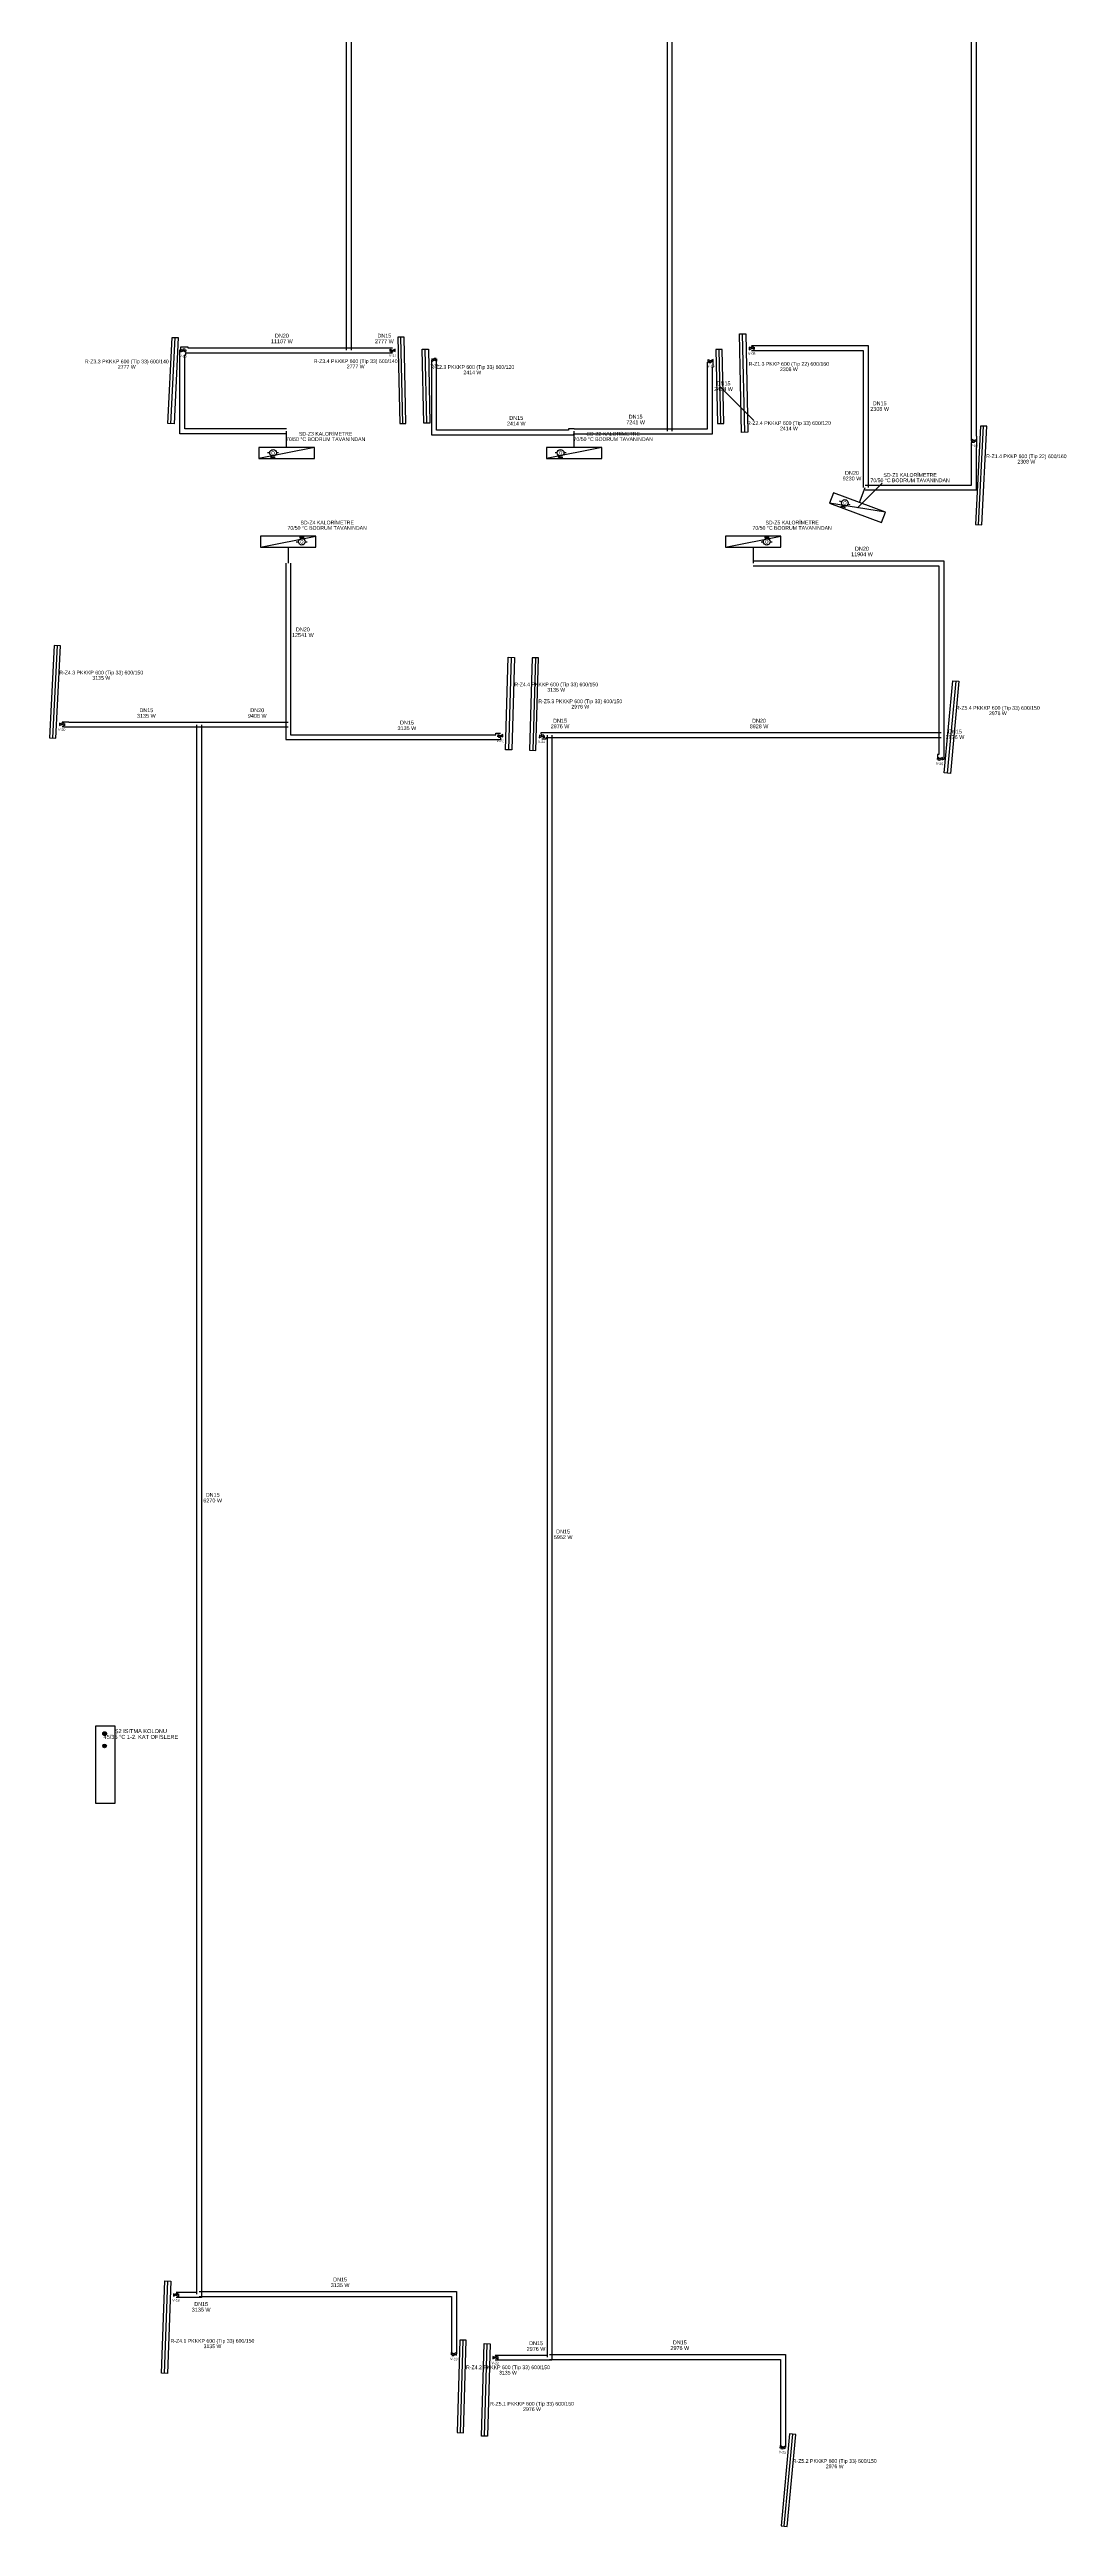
# Model space of a CAD drawing. Header units: centimetres. Extents: x 247996 to 314900, y -468471 to -440326.
# Drawn here: x 283163 to 284798, y -447086 to -443069 of the extents above; entities that cross this region are included whole.
import ezdxf
from ezdxf.enums import TextEntityAlignment as Align

# ---------------------------------------------------------------- set-up
doc = ezdxf.new("R2010")
doc.units = ezdxf.units.CM
doc.linetypes.add('ISITMA DONUS HATTI', pattern=[1.66, 1.57, -0.02, -0.07])
for name, color, linetype, lineweight in [('SCOTT-MTY-ISITMA-CAP', 41, 'Continuous', 30), ('SCOTT-MTY-ISITMA-DONUS-BORU', 30, 'ISITMA DONUS HATTI', 30), ('SCOTT-MTY-ISITMA-GIDIS-BORU', 10, 'Continuous', 30)]:
    doc.layers.add(name, color=color, linetype=linetype, lineweight=lineweight)
for name, color, linetype in [('SCOTT-MTY-KALORIMETRE', 6, 'Continuous'), ('SCOTT-MTY-RADYATÖR', 2, 'Continuous'), ('SCOTT-MTY-SAYAC', 3, 'Continuous'), ('SCOTT-MTY-TES-SAFT', 8, 'Continuous'), ('SCOTT-MTY-VANA', 1, 'Continuous')]:
    doc.layers.add(name, color=color, linetype=linetype)
doc.styles.add('ROTAS', font='arial.ttf')

# ---------------------------------------------------------------- blocks, each defined once
blk = doc.blocks.new('T-KOLON-T')
blk.add_hatch(color=7).paths.add_polyline_path([(3, 0), (2.8, 1.1), (2.1, 2.1), (1.1, 2.8), (0, 3), (-1.1, 2.8), (-2.1, 2.1), (-2.8, 1.1), (-3, 0), (-2.8, -1.1), (-2.1, -2.1), (-1.1, -2.8), (0, -3), (1.1, -2.8), (2.1, -2.1), (2.8, -1.1)])
blk.add_circle((0, 0), 3)
blk = doc.blocks.new('T-DOLAP')
blk.add_line((-45, -9), (45, 9))
blk.add_lwpolyline([(-45, -9), (45, -9), (45, 9), (-45, 9)], close=True)
blk = doc.blocks.new('T-KALORIMETRE')
for p, q in [((-10, 0), (-6, 0)), ((6, 0), (10, 0))]:
    blk.add_line(p, q)
blk.add_lwpolyline([(-4, 8), (4, 8), (2, 10), (4, 8), (2, 6)])
blk.add_circle((0, 0), 6)
at = {"style": 'ROTAS'}
blk.add_text('Q', height=6, dxfattribs=at).set_placement((0, 0), align=Align.MIDDLE_CENTER)
blk = doc.blocks.new('MTY-KURESEL VANA')
at = {"layer": 'SCOTT-MTY-VANA'}
for p, q in [((0, 0), (0, 8)), ((0, 8), (8, 8))]:
    blk.add_line(p, q, dxfattribs=at)
blk.add_lwpolyline([(-10, 5), (-10, -5), (10, 5), (10, -5), (-10, 5)], dxfattribs=at)
blk.add_attdef('CAP', (-1, -3), '', height=2.5, dxfattribs=at)

msp = doc.modelspace()

# ---------------------------------------------------------------- linework, layer by layer
at = {"layer": 'SCOTT-MTY-ISITMA-DONUS-BORU'}
for points in [[(283652, -443556.6), (283652, -440725)], [(284172, -443688), (284172, -440710)], [(284486, -443783.1), (284665, -443783.1), (284665, -443714), (284665.4, -443714), (284665.4, -443696), (284665, -443696), (284665, -441329), (284693, -441329), (284693, -440764), (284695, -440764), (284695, -440739.4), (284241.5, -440739.4)], [(284490, -443779.1), (284490, -443549.5), (284300.5, -443549.5)], [(283547, -443684), (283382, -443684), (283382, -443564), (283383.4, -443564), (283383.4, -443560.6), (283648, -443560.6)], [(283648, -443560.6), (283718.7, -443560.6)], [(284013, -443684), (284004, -443684), (284004, -443686), (283790.1, -443686), (283790.1, -443572.5)], [(284168, -443692), (284237, -443692), (284237, -443584), (284238.2, -443584), (284238.2, -443573.6)], [(284013, -443692), (284168, -443692)], [(284484.5, -443783.1), (284486, -443783.1)], [(283545.5, -443902), (283545.5, -444164)], [(284303, -443906), (284604, -443906), (284604, -444181)], [(283405.1, -444160), (283194.1, -444160), (283194.1, -444159.5), (283183, -444159.5)], [(283401.1, -444164), (283401.1, -446709)], [(283549.5, -444160), (283405.1, -444160)], [(283545.5, -444164), (283545.5, -444188), (283894.1, -444188), (283894.1, -444185.6)], [(283973, -444177), (283959, -444177), (283959, -444179.4)], [(283969, -444181), (283969, -446811)], [(284608, -444177), (283973, -444177)], [(284604, -444181), (284604, -444212), (284601.9, -444212), (284601.9, -444218.6)], [(283401.9, -446706.6), (283367.8, -446706.6)], [(283405.1, -446713), (283814.2, -446713), (283814.2, -446805.8)], [(283970, -446808.3), (283885.2, -446808.3)], [(283973, -446815), (284347.2, -446815), (284347.2, -446957.1)]]:
    msp.add_lwpolyline(points, dxfattribs=at)
at = {"layer": 'SCOTT-MTY-ISITMA-GIDIS-BORU'}
for points in [[(283644, -443556.6), (283644, -440725)], [(284164, -443688), (284164, -440710)], [(284486, -443775.1), (284657, -443775.1), (284657, -443706), (284657.4, -443706), (284657.4, -443704), (284657, -443704), (284657, -441321), (284685, -441321), (284685, -440756), (284687, -440756), (284687, -440747.4), (284241.5, -440747.4)], [(283547, -443692), (283374, -443692), (283374, -443556), (283375.4, -443556), (283375.4, -443551), (283387, -443551), (283387, -443552.6), (283648, -443552.6)], [(283648, -443552.6), (283718.7, -443552.6)], [(284013, -443692), (284012, -443692), (284012, -443694), (283782.1, -443694), (283782.1, -443572.5)], [(284168, -443684), (284229, -443684), (284229, -443576), (284230.2, -443576), (284230.2, -443573.6)], [(284482, -443779.1), (284482, -443557.5), (284300.5, -443557.5)], [(283547, -443714), (283547, -443688)], [(284013, -443684), (284168, -443684)], [(284013, -443714), (284013, -443688)], [(284475.3, -443803.4), (284484.5, -443779.1)], [(284484.5, -443775.1), (284486, -443775.1)], [(283549.5, -443876), (283549.5, -443902)], [(283553.5, -443902), (283553.5, -444164)], [(284303, -443876), (284303, -443902)], [(284303, -443898), (284612, -443898), (284612, -444181)], [(283405.1, -444168), (283186.1, -444168), (283186.1, -444167.5), (283183, -444167.5)], [(283549.5, -444168), (283405.1, -444168)], [(283409.1, -444164), (283409.1, -446709)], [(283553.5, -444164), (283553.5, -444180), (283886.1, -444180), (283886.1, -444177.6), (283893.5, -444177.6)], [(283973, -444185), (283967, -444185), (283967, -444187.1), (283960.5, -444187.1)], [(284608, -444185), (283973, -444185)], [(283977, -444181), (283977, -446811)], [(284612, -444181), (284612, -444220), (284609.6, -444220)], [(283409.1, -446709), (283409.1, -446714.6), (283367.8, -446714.6)], [(283405.1, -446705), (283822.2, -446705), (283822.2, -446805.8)], [(283977, -446811), (283977, -446816.3), (283885.2, -446816.3)], [(283973, -446807), (284355.2, -446807), (284355.2, -446957.1)]]:
    msp.add_lwpolyline(points, dxfattribs=at)
at = {"layer": 'SCOTT-MTY-KALORIMETRE'}
msp.add_line((284472.2, -443811.9), (284512.2, -443771.9), dxfattribs=at)
at = {"layer": 'SCOTT-MTY-RADYATÖR'}
msp.add_line((284249.1, -443615.3), (284304.1, -443670.3), dxfattribs=at)
for points in [[(283354.5, -443675.4), (283361.5, -443535.6), (283371.5, -443536.1), (283364.5, -443675.9)], [(283740.3, -443675.2), (283737.3, -443535.2), (283727.3, -443535.4), (283730.3, -443675.4)], [(284284.4, -443689.9), (284281, -443529.9), (284291, -443529.7), (284294.4, -443689.6)], [(283769.3, -443674.9), (283766.7, -443554.9), (283776.7, -443554.7), (283779.3, -443674.6)], [(284255.4, -443675.2), (284252.8, -443555.2), (284242.8, -443555.4), (284245.4, -443675.4)], [(284673.5, -443839.7), (284681.6, -443679.9), (284671.6, -443679.4), (284663.5, -443839.2)], [(283170.4, -444035.2), (283162.8, -444185), (283172.8, -444185.5), (283180.4, -444035.7)], [(283916.1, -444054.7), (283911.8, -444204.7), (283901.8, -444204.4), (283906.1, -444054.4)], [(283945.1, -444055.1), (283940.8, -444205.1), (283950.8, -444205.4), (283955.1, -444055.4)], [(284636.6, -444093.4), (284622.7, -444242.8), (284612.7, -444241.9), (284626.6, -444092.5)], [(283344.1, -446837.3), (283349.7, -446687.4), (283359.6, -446687.8), (283354.1, -446837.6)], [(283833.6, -446933.8), (283837.9, -446783.9), (283827.9, -446783.6), (283823.6, -446933.5)], [(283862.6, -446939.2), (283866.9, -446789.3), (283876.9, -446789.6), (283872.6, -446939.5)], [(284358.3, -447085.8), (284372.2, -446936.4), (284362.2, -446935.5), (284348.3, -447084.9)]]:
    msp.add_lwpolyline(points, close=True, dxfattribs=at)
for points in [[(283359.5, -443675.6), (283366.5, -443535.8)], [(283735.3, -443675.3), (283732.3, -443535.3)], [(284289.4, -443689.8), (284286, -443529.8)], [(283774.3, -443674.7), (283771.7, -443554.8)], [(284250.4, -443675.3), (284247.8, -443555.3)], [(284668.5, -443839.4), (284676.6, -443679.6)], [(283175.4, -444035.4), (283167.8, -444185.2)], [(283911.1, -444054.6), (283906.8, -444204.5)], [(283950.1, -444055.3), (283945.8, -444205.2)], [(284631.6, -444093), (284617.7, -444242.3)], [(283349.1, -446837.5), (283354.6, -446687.6)], [(283828.6, -446933.7), (283832.9, -446783.8)], [(283867.6, -446939.4), (283871.9, -446789.4)], [(284353.3, -447085.3), (284367.2, -446936)]]:
    msp.add_lwpolyline(points, dxfattribs=at)
at = {"layer": 'SCOTT-MTY-TES-SAFT'}
msp.add_lwpolyline([(283237, -445913), (283269, -445913), (283269, -445788), (283237, -445788)], close=True, dxfattribs=at)

# ---------------------------------------------------------------- block references
at = {"layer": 'SCOTT-MTY-ISITMA-DONUS-BORU'}
msp.add_blockref('T-KOLON-T', (283252, -445800), dxfattribs=at)
at = {"layer": 'SCOTT-MTY-ISITMA-GIDIS-BORU'}
msp.add_blockref('T-KOLON-T', (283252, -445820), dxfattribs=at)
at = {"layer": 'SCOTT-MTY-KALORIMETRE', "xscale": 0.9, "yscale": 0.9}
for p, rotation in [((283525, -443723), 180), ((283991, -443723), 180), ((284451.6, -443804.2), 159.4909442008655)]:
    msp.add_blockref('T-KALORIMETRE', p, dxfattribs=dict(at, rotation=rotation))
for p in [(283571.5, -443867), (284325, -443867)]:
    msp.add_blockref('T-KALORIMETRE', p, dxfattribs=at)
at = {"layer": 'SCOTT-MTY-SAYAC'}
for p, rotation in [((283547, -443723), 180), ((284013, -443723), 180), ((284472.2, -443811.9), 159.4909442008655)]:
    msp.add_blockref('T-DOLAP', p, dxfattribs=dict(at, rotation=rotation))
for p in [(283549.5, -443867), (284303, -443867)]:
    msp.add_blockref('T-DOLAP', p, dxfattribs=at)
at = {"layer": 'SCOTT-MTY-VANA', "xscale": 0.4, "yscale": 0.4}
for p, rotation in [((283379.4, -443557.5), -2.868019432111425), ((283718.7, -443556.6), -178.7389758007175), ((283786.1, -443572.5), 1.261420744366645), ((284234.2, -443573.6), -178.7918639359261), ((284300.5, -443553.5), 1.202460403784603), ((284661.4, -443702.9), 177.0973476749213), ((283183, -444163.5), -2.894512692357537), ((283893.5, -444181.6), 178.3576910355736), ((283960.5, -444183.1), -1.639698576863593), ((284605.9, -444218.6), 174.6866549037644), ((283367.8, -446710.6), -2.119229293996065), ((283818.2, -446805.8), 178.3576910355736), ((283885.2, -446812.3), -1.639698576863593), ((284351.2, -446957.1), 174.6866549037644)]:
    msp.add_blockref('MTY-KURESEL VANA', p, dxfattribs=dict(at, rotation=rotation)).add_auto_attribs({'CAP': 'DN15'})

# ---------------------------------------------------------------- texts
at = {"layer": 'SCOTT-MTY-ISITMA-CAP', "style": 'ROTAS', "width": 0.8}
for s, p in [('11107 W', (283539.3, -443542)), ('DN20', (283539.3, -443532.9)), ('2777 W', (283705.4, -443542)), ('DN15', (283705.4, -443532.9)), ('2414 W', (284255.1, -443619.4)), ('DN15', (284255.1, -443610.3)), ('DN15', (283919.1, -443666.3)), ('DN15', (284112.6, -443664.3)), ('2308 W', (284508.1, -443651.7)), ('DN15', (284508.1, -443642.6)), ('2414 W', (283919.1, -443675.4)), ('7241 W', (284112.6, -443673.4)), ('9230 W', (284463.2, -443764.5)), ('DN20', (284463.2, -443755.4)), ('11904 W', (284479.4, -443887.4)), ('DN20', (284479.4, -443878.3)), ('12541 W', (283573.3, -444018.4)), ('DN20', (283573.3, -444009.3)), ('3135 W', (283319.7, -444149.4)), ('DN15', (283319.7, -444140.3)), ('9406 W', (283499.4, -444149.4)), ('DN20', (283499.4, -444140.3)), ('3135 W', (283741.9, -444169.4)), ('DN15', (283741.9, -444160.3)), ('2976 W', (283990.1, -444166.4)), ('DN15', (283990.1, -444157.3)), ('8928 W', (284312.6, -444166.4)), ('DN20', (284312.6, -444157.3)), ('2976 W', (284630.1, -444183.9)), ('DN15', (284630.1, -444174.8)), ('6270 W', (283427.2, -445421.9)), ('DN15', (283427.2, -445412.8)), ('DN15', (283995.1, -445472.3)), ('5952 W', (283995.1, -445481.4)), ('DN15', (283633.7, -446685.3)), ('DN15', (283408.5, -446725.1)), ('3135 W', (283633.7, -446694.4)), ('3135 W', (283408.5, -446734.3)), ('2976 W', (283951.2, -446797.8)), ('DN15', (283951.2, -446788.6)), ('2976 W', (284184.2, -446796.4)), ('DN15', (284184.2, -446787.3))]:
    msp.add_text(s, height=6.3, dxfattribs=at).set_placement(p, align=Align.MIDDLE_CENTER)
at = {"layer": 'SCOTT-MTY-KALORIMETRE', "style": 'ROTAS', "width": 0.8}
for s, p in [('70/50 °C BODRUM TAVANINDAN', (283610.2, -443700.7)), ('SD-Z3 KALORİMETRE', (283610.2, -443692)), ('70/50 °C BODRUM TAVANINDAN', (284076.2, -443700.7)), ('SD-Z2 KALORİMETRE', (284076.2, -443692)), ('70/50 °C BODRUM TAVANINDAN', (284557.4, -443767.5)), ('SD-Z1 KALORİMETRE', (284557.4, -443758.8)), ('70/50 °C BODRUM TAVANINDAN', (283612.7, -443844.7)), ('SD-Z4 KALORİMETRE', (283612.7, -443836)), ('70/50 °C BODRUM TAVANINDAN', (284366.2, -443844.7)), ('SD-Z5 KALORİMETRE', (284366.2, -443836))]:
    msp.add_text(s, height=6, dxfattribs=at).set_placement(p, align=Align.MIDDLE_CENTER)
at = {"layer": 'SCOTT-MTY-RADYATÖR', "style": 'ROTAS', "width": 0.8}
for s, p in [('R-Z3.3 PKKKP 600 (Tip 33) 600/140', (283288, -443574.7)), ('2777 W', (283288, -443583.4)), ('R-Z3.4 PKKKP 600 (Tip 33) 600/140', (283658.9, -443574.2)), ('2777 W', (283658.9, -443582.9)), ('R-Z2.3 PKKKP 600 (Tip 33) 600/120', (283848, -443583.7)), ('2414 W', (283848, -443592.4)), ('R-Z1.3 PKKP 600 (Tip 22) 600/160', (284360.9, -443578.7)), ('2308 W', (284360.9, -443587.4)), ('R-Z2.4 PKKKP 600 (Tip 33) 600/120', (284361, -443674.6)), ('2414 W', (284361, -443683.3)), ('R-Z1.4 PKKP 600 (Tip 22) 600/160', (284745.8, -443728.5)), ('2308 W', (284745.8, -443737.2)), ('R-Z4.3 PKKKP 600 (Tip 33) 600/150', (283246.6, -444079.3)), ('3135 W', (283246.6, -444088)), ('R-Z4.4 PKKKP 600 (Tip 33) 600/150', (283983.9, -444098.5)), ('3135 W', (283983.9, -444107.2)), ('R-Z5.3 PKKKP 600 (Tip 33) 600/150', (284022.9, -444125.9)), ('2976 W', (284022.9, -444134.6)), ('R-Z5.4 PKKKP 600 (Tip 33) 600/150', (284699.6, -444136.6)), ('2976 W', (284699.6, -444145.3)), ('R-Z4.1 PKKKP 600 (Tip 33) 600/150', (283426.8, -446784.9)), ('3135 W', (283426.8, -446793.6)), ('R-Z4.2 PKKKP 600 (Tip 33) 600/150', (283905.7, -446827.7)), ('3135 W', (283905.7, -446836.4)), ('R-Z5.1 PKKKP 600 (Tip 33) 600/150', (283944.7, -446886.8)), ('2976 W', (283944.7, -446895.5)), ('R-Z5.2 PKKKP 600 (Tip 33) 600/150', (284435.2, -446979.6)), ('2976 W', (284435.2, -446988.3))]:
    msp.add_text(s, height=6, dxfattribs=at).set_placement(p, align=Align.MIDDLE_CENTER)
at = {"layer": 'SCOTT-MTY-TES-SAFT', "style": 'ROTAS', "width": 0.8}
for s, p in [('Ş2 ISITMA KOLONU', (283310.8, -445795.9)), ('45/35 °C 1-2. KAT OFİSLERE', (283310.8, -445805.3))]:
    msp.add_text(s, height=6.5, dxfattribs=at).set_placement(p, align=Align.MIDDLE_CENTER)
at = {"layer": 'SCOTT-MTY-VANA', "style": 'ROTAS', "width": 0.8}
for s, rotation, p in [('V-16', -2.868, (283379, -443565.9)), ('V-17', -358.739, (283718.9, -443565)), ('V-12', 1.2614, (283786.3, -443580.9)), ('V-13', -358.7919, (284234.4, -443582)), ('V-08', 1.2025, (284300.7, -443561.9)), ('V-09', -2.9027, (284661, -443711.3)), ('V-20', -2.8945, (283182.5, -444171.8)), ('V-21', -1.6423, (283893.2, -444190)), ('V-24', -1.6397, (283960.2, -444191.5)), ('V-25', -5.3133, (284605.1, -444227)), ('V-18', -2.1192, (283367.5, -446719)), ('V-19', -1.6423, (283818, -446814.2)), ('V-22', -1.6397, (283885, -446820.7)), ('V-23', -5.3133, (284350.4, -446965.4))]:
    msp.add_text(s, height=4, rotation=rotation, dxfattribs=at).set_placement(p, align=Align.MIDDLE_CENTER)

doc.saveas('drawing.dxf')
